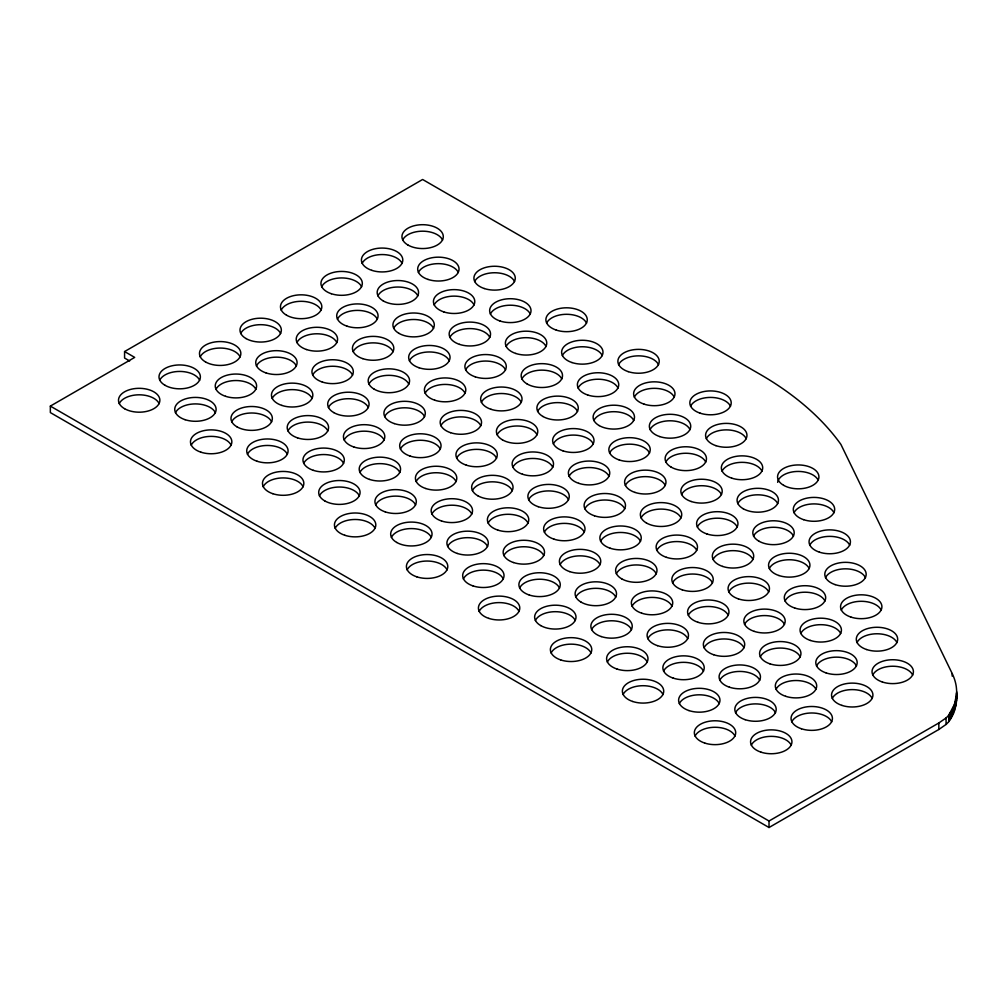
<?xml version="1.0" encoding="UTF-8"?>
<svg xmlns="http://www.w3.org/2000/svg" width="1007" height="1007" viewBox="0 0 1007 1007"><rect width="100%" height="100%" fill="white"/><g stroke="black" fill="none" stroke-linecap="round" stroke-linejoin="round"><path stroke-width="1.5" d="M124.578 351.556L134.699 357.397L50.35 406.098L50.35 412.593L769.021 827.515L938.839 729.471L946.114 724.411A43.326 25.011 0 0 0 948.833 721.516C956.449 711.647 957.644 698.72 956.285 686.724A121.57 70.188 0 0 0 952.181 673.532L840.921 444.452A371.004 214.201 0 0 0 760.021 374.289L422.613 179.485L124.578 351.556L124.578 358.051L129.639 360.972M956.562 700.897L956.65 691.834M50.35 406.098L769.021 821.02L938.839 722.976L946.039 717.991A43.326 25.011 0 0 0 948.833 715.02L954.384 704.548L956.562 694.402M949.588 714.013L950.872 711.949L950.872 718.444M946.039 717.991L946.114 724.411M956.65 698.329L956.625 696.567A121.57 70.188 0 0 0 956.285 693.219M956.285 696.957L956.285 703.44M955.832 699.5L955.832 705.995M955.19 702.03L955.19 708.525M954.384 704.548L954.384 711.043M953.39 707.04L953.39 713.535M952.181 673.532L952.181 676.125M952.219 709.507L952.219 716.002M949.349 714.353L949.349 720.848M948.833 715.02L948.833 721.516M938.839 722.976L938.839 729.471M769.021 821.02L769.021 827.515M402.649 240.031A20.681 11.933 0 0 1 422.613 231.182A20.681 11.933 0 0 1 442.589 240.031M362.155 263.406A20.681 11.933 0 0 1 382.131 254.557A20.681 11.933 0 0 1 402.095 263.406M321.674 286.781A20.681 11.933 0 0 1 341.637 277.932A20.681 11.933 0 0 1 361.614 286.781M281.18 310.156A20.681 11.933 0 0 1 301.156 301.307A20.681 11.933 0 0 1 321.12 310.156M240.686 333.531A20.681 11.933 0 0 1 260.662 324.682A20.681 11.933 0 0 1 280.638 333.531M200.204 356.906A20.681 11.933 0 0 1 220.181 348.057A20.681 11.933 0 0 1 240.144 356.906M159.71 380.281A20.681 11.933 0 0 1 179.687 371.432A20.681 11.933 0 0 1 199.663 380.281M119.229 403.656A20.681 11.933 0 0 1 139.205 394.807A20.681 11.933 0 0 1 159.169 403.656M191.204 445.22A20.681 11.933 0 0 1 211.18 436.371A20.681 11.933 0 0 1 231.144 445.22M175.457 412.757A20.681 11.933 0 0 1 195.434 403.908A20.681 11.933 0 0 1 215.41 412.757M215.951 389.382A20.681 11.933 0 0 1 235.915 380.533A20.681 11.933 0 0 1 255.891 389.382M231.698 421.845A20.681 11.933 0 0 1 251.662 412.996A20.681 11.933 0 0 1 271.638 421.845M272.18 398.47A20.681 11.933 0 0 1 292.156 389.621A20.681 11.933 0 0 1 312.132 398.47M312.673 375.095A20.681 11.933 0 0 1 332.637 366.246A20.681 11.933 0 0 1 352.614 375.095M256.433 365.994A20.681 11.933 0 0 1 276.409 357.158A20.681 11.933 0 0 1 296.385 365.994M296.927 342.619A20.681 11.933 0 0 1 316.903 333.783A20.681 11.933 0 0 1 336.867 342.619M337.408 319.244A20.681 11.933 0 0 1 357.384 310.395A20.681 11.933 0 0 1 377.361 319.244M353.155 351.72A20.681 11.933 0 0 1 373.131 342.871A20.681 11.933 0 0 1 393.108 351.72M393.649 328.345A20.681 11.933 0 0 1 413.613 319.496A20.681 11.933 0 0 1 433.589 328.345M377.902 295.869A20.681 11.933 0 0 1 397.878 287.02A20.681 11.933 0 0 1 417.842 295.869M418.383 272.494A20.681 11.933 0 0 1 438.36 263.645A20.681 11.933 0 0 1 458.336 272.494M474.624 281.582A20.681 11.933 0 0 1 494.601 272.746A20.681 11.933 0 0 1 514.564 281.582M434.13 304.97A20.681 11.933 0 0 1 454.107 296.121A20.681 11.933 0 0 1 474.083 304.97M490.371 314.058A20.681 11.933 0 0 1 510.335 305.209A20.681 11.933 0 0 1 530.311 314.058M449.877 337.433A20.681 11.933 0 0 1 469.854 328.584A20.681 11.933 0 0 1 489.83 337.433M409.396 360.808A20.681 11.933 0 0 1 429.36 351.959A20.681 11.933 0 0 1 449.336 360.808M368.902 384.183A20.681 11.933 0 0 1 388.878 375.334A20.681 11.933 0 0 1 408.855 384.183M328.42 407.558A20.681 11.933 0 0 1 348.384 398.709A20.681 11.933 0 0 1 368.361 407.558M287.926 430.933A20.681 11.933 0 0 1 307.903 422.084A20.681 11.933 0 0 1 327.867 430.933M247.445 454.308A20.681 11.933 0 0 1 267.409 445.459A20.681 11.933 0 0 1 287.385 454.308M263.179 486.771A20.681 11.933 0 0 1 283.156 477.922A20.681 11.933 0 0 1 303.132 486.771M303.673 463.396A20.681 11.933 0 0 1 323.65 454.547A20.681 11.933 0 0 1 343.614 463.396M344.155 440.021A20.681 11.933 0 0 1 364.131 431.172A20.681 11.933 0 0 1 384.108 440.021M384.649 416.646A20.681 11.933 0 0 1 404.625 407.797A20.681 11.933 0 0 1 424.589 416.646M425.143 393.271A20.681 11.933 0 0 1 445.107 384.422A20.681 11.933 0 0 1 465.083 393.271M465.624 369.896A20.681 11.933 0 0 1 485.601 361.047A20.681 11.933 0 0 1 505.564 369.896M506.118 346.521A20.681 11.933 0 0 1 526.082 337.672A20.681 11.933 0 0 1 546.058 346.521M546.6 323.146A20.681 11.933 0 0 1 566.576 314.297A20.681 11.933 0 0 1 586.552 323.146M562.347 355.609A20.681 11.933 0 0 1 582.323 346.76A20.681 11.933 0 0 1 602.287 355.609M578.094 388.073A20.681 11.933 0 0 1 598.07 379.224A20.681 11.933 0 0 1 618.034 388.073M618.575 364.698A20.681 11.933 0 0 1 638.551 355.849A20.681 11.933 0 0 1 658.528 364.698M521.865 378.984A20.681 11.933 0 0 1 541.829 370.135A20.681 11.933 0 0 1 561.805 378.984M537.6 411.448A20.681 11.933 0 0 1 557.576 402.611A20.681 11.933 0 0 1 577.552 411.448M481.371 402.359A20.681 11.933 0 0 1 501.348 393.51A20.681 11.933 0 0 1 521.311 402.359M440.877 425.734A20.681 11.933 0 0 1 460.854 416.885A20.681 11.933 0 0 1 480.83 425.734M497.118 434.823A20.681 11.933 0 0 1 517.095 425.986A20.681 11.933 0 0 1 537.058 434.823M456.624 458.21A20.681 11.933 0 0 1 476.601 449.361A20.681 11.933 0 0 1 496.577 458.21M400.396 449.109A20.681 11.933 0 0 1 420.372 440.26A20.681 11.933 0 0 1 440.336 449.109M359.902 472.484A20.681 11.933 0 0 1 379.878 463.635A20.681 11.933 0 0 1 399.855 472.484M416.143 481.585A20.681 11.933 0 0 1 436.107 472.736A20.681 11.933 0 0 1 456.083 481.585M375.649 504.96A20.681 11.933 0 0 1 395.625 496.111A20.681 11.933 0 0 1 415.601 504.96M319.42 495.859A20.681 11.933 0 0 1 339.397 487.023A20.681 11.933 0 0 1 359.361 495.859M335.167 528.335A20.681 11.933 0 0 1 355.131 519.486A20.681 11.933 0 0 1 375.108 528.335M634.322 397.173A20.681 11.933 0 0 1 654.298 388.324A20.681 11.933 0 0 1 674.275 397.173M690.563 406.262A20.681 11.933 0 0 1 710.527 397.413A20.681 11.933 0 0 1 730.503 406.262M650.069 429.637A20.681 11.933 0 0 1 670.045 420.788A20.681 11.933 0 0 1 690.022 429.637M593.84 420.548A20.681 11.933 0 0 1 613.804 411.699A20.681 11.933 0 0 1 633.781 420.548M553.346 443.923A20.681 11.933 0 0 1 573.323 435.074A20.681 11.933 0 0 1 593.299 443.923M609.587 453.012A20.681 11.933 0 0 1 629.551 444.163A20.681 11.933 0 0 1 649.528 453.012M569.093 476.387A20.681 11.933 0 0 1 589.07 467.538A20.681 11.933 0 0 1 609.046 476.387M512.865 467.298A20.681 11.933 0 0 1 532.829 458.449A20.681 11.933 0 0 1 552.805 467.298M472.371 490.673A20.681 11.933 0 0 1 492.347 481.824A20.681 11.933 0 0 1 512.324 490.673M528.612 499.762A20.681 11.933 0 0 1 548.576 490.913A20.681 11.933 0 0 1 568.552 499.762M488.118 523.137A20.681 11.933 0 0 1 508.094 514.287A20.681 11.933 0 0 1 528.058 523.137M431.89 514.048A20.681 11.933 0 0 1 451.853 505.199A20.681 11.933 0 0 1 471.83 514.048M391.396 537.423A20.681 11.933 0 0 1 411.372 528.574A20.681 11.933 0 0 1 431.336 537.423M447.637 546.511A20.681 11.933 0 0 1 467.6 537.662A20.681 11.933 0 0 1 487.577 546.511M407.143 569.886A20.681 11.933 0 0 1 427.119 561.037A20.681 11.933 0 0 1 447.083 569.886M463.371 578.975A20.681 11.933 0 0 1 483.347 570.126A20.681 11.933 0 0 1 503.324 578.975M479.118 611.45A20.681 11.933 0 0 1 499.094 602.601A20.681 11.933 0 0 1 519.071 611.45M519.612 588.063A20.681 11.933 0 0 1 539.588 579.226A20.681 11.933 0 0 1 559.552 588.063M503.865 555.6A20.681 11.933 0 0 1 523.841 546.751A20.681 11.933 0 0 1 543.805 555.6M544.346 532.225A20.681 11.933 0 0 1 564.323 523.376A20.681 11.933 0 0 1 584.299 532.225M560.093 564.688A20.681 11.933 0 0 1 580.07 555.851A20.681 11.933 0 0 1 600.046 564.688M600.587 541.313A20.681 11.933 0 0 1 620.564 532.464A20.681 11.933 0 0 1 640.528 541.313M584.84 508.85A20.681 11.933 0 0 1 604.817 500.001A20.681 11.933 0 0 1 624.781 508.85M625.334 485.475A20.681 11.933 0 0 1 645.298 476.626A20.681 11.933 0 0 1 665.275 485.475M641.069 517.938A20.681 11.933 0 0 1 661.045 509.089A20.681 11.933 0 0 1 681.022 517.938M681.563 494.563A20.681 11.933 0 0 1 701.539 485.714A20.681 11.933 0 0 1 721.503 494.563M665.816 462.1A20.681 11.933 0 0 1 685.792 453.251A20.681 11.933 0 0 1 705.756 462.1M706.31 438.725A20.681 11.933 0 0 1 726.274 429.876A20.681 11.933 0 0 1 746.25 438.725M722.057 471.188A20.681 11.933 0 0 1 742.021 462.339A20.681 11.933 0 0 1 761.997 471.188M535.359 620.539A20.681 11.933 0 0 1 555.323 611.69A20.681 11.933 0 0 1 575.299 620.539M551.106 653.002A20.681 11.933 0 0 1 571.07 644.153A20.681 11.933 0 0 1 591.046 653.002M591.587 629.627A20.681 11.933 0 0 1 611.564 620.778A20.681 11.933 0 0 1 631.527 629.627M575.84 597.164A20.681 11.933 0 0 1 595.817 588.315A20.681 11.933 0 0 1 615.793 597.164M616.334 573.789A20.681 11.933 0 0 1 636.298 564.94A20.681 11.933 0 0 1 656.274 573.789M632.081 606.252A20.681 11.933 0 0 1 652.045 597.403A20.681 11.933 0 0 1 672.021 606.252M672.563 582.877A20.681 11.933 0 0 1 692.539 574.028A20.681 11.933 0 0 1 712.515 582.877M656.816 550.414A20.681 11.933 0 0 1 676.792 541.565A20.681 11.933 0 0 1 696.768 550.414M697.31 527.039A20.681 11.933 0 0 1 717.286 518.19A20.681 11.933 0 0 1 737.25 527.039M713.057 559.502A20.681 11.933 0 0 1 733.02 550.653A20.681 11.933 0 0 1 752.997 559.502M753.538 536.127A20.681 11.933 0 0 1 773.514 527.278A20.681 11.933 0 0 1 793.491 536.127M737.791 503.651A20.681 11.933 0 0 1 757.768 494.815A20.681 11.933 0 0 1 777.744 503.651M777.656 482.328A20.681 11.933 0 0 1 796.449 471.477A20.681 11.933 0 0 1 818.225 480.276M794.032 512.752A20.681 11.933 0 0 1 813.996 503.903A20.681 11.933 0 0 1 833.972 512.752M809.779 545.215A20.681 11.933 0 0 1 829.743 536.366A20.681 11.933 0 0 1 849.719 545.215M769.285 568.59A20.681 11.933 0 0 1 789.261 559.741A20.681 11.933 0 0 1 809.238 568.59M825.526 577.678A20.681 11.933 0 0 1 845.49 568.829A20.681 11.933 0 0 1 865.466 577.678M785.032 601.053A20.681 11.933 0 0 1 805.008 592.204A20.681 11.933 0 0 1 824.972 601.053M728.804 591.965A20.681 11.933 0 0 1 748.767 583.116A20.681 11.933 0 0 1 768.744 591.965M688.31 615.34A20.681 11.933 0 0 1 708.286 606.491A20.681 11.933 0 0 1 728.25 615.34M744.538 624.428A20.681 11.933 0 0 1 764.514 615.579A20.681 11.933 0 0 1 784.491 624.428M841.26 610.141A20.681 11.933 0 0 1 861.237 601.292A20.681 11.933 0 0 1 881.213 610.141M800.779 633.516A20.681 11.933 0 0 1 820.755 624.68A20.681 11.933 0 0 1 840.719 633.516M857.007 642.617A20.681 11.933 0 0 1 876.984 633.768A20.681 11.933 0 0 1 896.96 642.617M704.057 647.803A20.681 11.933 0 0 1 724.033 638.954A20.681 11.933 0 0 1 743.997 647.803M647.828 638.715A20.681 11.933 0 0 1 667.792 629.866A20.681 11.933 0 0 1 687.768 638.715M607.334 662.09A20.681 11.933 0 0 1 627.311 653.241A20.681 11.933 0 0 1 647.274 662.09M663.563 671.178A20.681 11.933 0 0 1 683.539 662.329A20.681 11.933 0 0 1 703.515 671.178M623.081 694.553A20.681 11.933 0 0 1 643.058 685.704A20.681 11.933 0 0 1 663.021 694.553M679.31 703.654A20.681 11.933 0 0 1 699.286 694.805A20.681 11.933 0 0 1 719.262 703.654M719.804 680.279A20.681 11.933 0 0 1 739.78 671.43A20.681 11.933 0 0 1 759.744 680.279M760.285 656.891A20.681 11.933 0 0 1 780.261 648.055A20.681 11.933 0 0 1 800.238 656.891M816.526 665.992A20.681 11.933 0 0 1 836.49 657.143A20.681 11.933 0 0 1 856.466 665.992M872.754 675.08A20.681 11.933 0 0 1 892.731 666.231A20.681 11.933 0 0 1 912.707 675.08M832.273 698.455A20.681 11.933 0 0 1 852.237 689.606A20.681 11.933 0 0 1 872.213 698.455M776.032 689.367A20.681 11.933 0 0 1 796.008 680.518A20.681 11.933 0 0 1 815.985 689.367M735.551 712.742A20.681 11.933 0 0 1 755.514 703.893A20.681 11.933 0 0 1 775.491 712.742M791.779 721.83A20.681 11.933 0 0 1 811.755 712.981A20.681 11.933 0 0 1 831.719 721.83M751.298 745.205A20.681 11.933 0 0 1 771.261 736.356A20.681 11.933 0 0 1 791.238 745.205M695.057 736.117A20.681 11.933 0 0 1 715.033 727.268A20.681 11.933 0 0 1 735.009 736.117M704.699 743.053A20.681 11.933 0 0 0 735.702 732.706A20.681 11.933 0 0 0 704.699 722.371A20.681 11.933 0 0 0 704.699 743.053M745.18 719.678A20.681 11.933 0 0 0 776.196 709.331A20.681 11.933 0 0 0 745.18 698.996A20.681 11.933 0 0 0 745.18 719.678M785.674 696.303A20.681 11.933 0 0 0 816.69 685.956A20.681 11.933 0 0 0 785.674 675.621A20.681 11.933 0 0 0 785.674 696.303M826.155 672.928A20.681 11.933 0 0 0 857.171 662.581A20.681 11.933 0 0 0 826.155 652.246A20.681 11.933 0 0 0 826.155 672.928M866.649 649.553A20.681 11.933 0 0 0 897.665 639.206A20.681 11.933 0 0 0 866.649 628.872A20.681 11.933 0 0 0 866.649 649.553M760.927 752.141A20.681 11.933 0 0 0 791.943 741.807A20.681 11.933 0 0 0 760.927 731.46A20.681 11.933 0 0 0 760.927 752.141M801.408 728.766A20.681 11.933 0 0 0 832.424 718.432A20.681 11.933 0 0 0 801.408 708.085A20.681 11.933 0 0 0 801.408 728.766M841.902 705.391A20.681 11.933 0 0 0 872.918 695.057A20.681 11.933 0 0 0 841.902 684.71A20.681 11.933 0 0 0 841.902 705.391M882.396 682.016A20.681 11.933 0 0 0 913.412 671.669A20.681 11.933 0 0 0 882.396 661.335A20.681 11.933 0 0 0 882.396 682.016M124.578 408.704A20.681 11.933 0 0 0 159.169 403.341A20.681 11.933 0 0 0 133.843 388.727A20.681 11.933 0 0 0 124.578 408.704M165.072 385.329A20.681 11.933 0 0 0 199.663 379.966A20.681 11.933 0 0 0 174.337 365.352A20.681 11.933 0 0 0 165.072 385.329M246.048 338.566A20.681 11.933 0 0 0 280.638 333.216A20.681 11.933 0 0 0 255.312 318.602A20.681 11.933 0 0 0 246.048 338.566M205.554 361.954A20.681 11.933 0 0 0 240.144 356.591A20.681 11.933 0 0 0 214.818 341.977A20.681 11.933 0 0 0 205.554 361.954M331.303 293.717A20.681 11.933 0 0 0 362.319 283.382A20.681 11.933 0 0 0 331.303 273.035A20.681 11.933 0 0 0 331.303 293.717M286.529 315.191A20.681 11.933 0 0 0 321.12 309.841A20.681 11.933 0 0 0 295.806 295.227A20.681 11.933 0 0 0 286.529 315.191M407.999 245.066A20.681 11.933 0 0 0 442.589 239.716A20.681 11.933 0 0 0 417.263 225.102A20.681 11.933 0 0 0 407.999 245.066M371.784 270.342A20.681 11.933 0 0 0 402.8 260.007A20.681 11.933 0 0 0 371.784 249.66A20.681 11.933 0 0 0 371.784 270.342M225.581 396.305A20.681 11.933 0 0 0 256.596 385.971A20.681 11.933 0 0 0 225.581 375.636A20.681 11.933 0 0 0 225.581 396.305M428.025 279.43A20.681 11.933 0 0 0 459.041 269.096A20.681 11.933 0 0 0 428.025 258.761A20.681 11.933 0 0 0 428.025 279.43M185.099 419.692A20.681 11.933 0 0 0 216.115 409.346A20.681 11.933 0 0 0 185.099 399.011A20.681 11.933 0 0 0 185.099 419.692M266.075 372.93A20.681 11.933 0 0 0 297.09 362.596A20.681 11.933 0 0 0 266.075 352.261A20.681 11.933 0 0 0 266.075 372.93M306.556 349.555A20.681 11.933 0 0 0 337.572 339.221A20.681 11.933 0 0 0 306.556 328.886A20.681 11.933 0 0 0 306.556 349.555M347.05 326.18A20.681 11.933 0 0 0 378.066 315.846A20.681 11.933 0 0 0 347.05 305.511A20.681 11.933 0 0 0 347.05 326.18M383.252 300.917A20.681 11.933 0 0 0 417.842 295.555A20.681 11.933 0 0 0 392.516 280.94A20.681 11.933 0 0 0 383.252 300.917M374.252 389.218A20.681 11.933 0 0 0 408.855 383.868A20.681 11.933 0 0 0 383.529 369.242A20.681 11.933 0 0 0 374.252 389.218M500.001 320.994A20.681 11.933 0 0 0 531.016 310.647A20.681 11.933 0 0 0 500.001 300.313A20.681 11.933 0 0 0 500.001 320.994M257.075 461.244A20.681 11.933 0 0 0 288.09 450.909A20.681 11.933 0 0 0 257.075 440.562A20.681 11.933 0 0 0 257.075 461.244M362.797 358.656A20.681 11.933 0 0 0 393.813 348.309A20.681 11.933 0 0 0 362.797 337.974A20.681 11.933 0 0 0 362.797 358.656M398.999 333.38A20.681 11.933 0 0 0 433.589 328.03A20.681 11.933 0 0 0 408.263 313.404A20.681 11.933 0 0 0 398.999 333.38M281.822 405.406A20.681 11.933 0 0 0 312.837 395.059A20.681 11.933 0 0 0 281.822 384.724A20.681 11.933 0 0 0 281.822 405.406M333.77 412.593A20.681 11.933 0 0 0 368.361 407.243A20.681 11.933 0 0 0 343.035 392.617A20.681 11.933 0 0 0 333.77 412.593M322.303 382.031A20.681 11.933 0 0 0 353.319 371.684A20.681 11.933 0 0 0 322.303 361.349A20.681 11.933 0 0 0 322.303 382.031M419.025 367.744A20.681 11.933 0 0 0 450.041 357.397A20.681 11.933 0 0 0 419.025 347.063A20.681 11.933 0 0 0 419.025 367.744M443.772 311.893A20.681 11.933 0 0 0 474.788 301.559A20.681 11.933 0 0 0 443.772 291.224A20.681 11.933 0 0 0 443.772 311.893M484.254 288.518A20.681 11.933 0 0 0 515.269 278.184A20.681 11.933 0 0 0 484.254 267.849A20.681 11.933 0 0 0 484.254 288.518M297.556 437.869A20.681 11.933 0 0 0 328.572 427.534A20.681 11.933 0 0 0 297.556 417.188A20.681 11.933 0 0 0 297.556 437.869M200.834 452.156A20.681 11.933 0 0 0 231.849 441.809A20.681 11.933 0 0 0 200.834 431.474A20.681 11.933 0 0 0 200.834 452.156M459.519 344.369A20.681 11.933 0 0 0 490.535 334.022A20.681 11.933 0 0 0 459.519 323.688A20.681 11.933 0 0 0 459.519 344.369M237.048 426.88A20.681 11.933 0 0 0 271.638 421.53A20.681 11.933 0 0 0 246.312 406.904A20.681 11.933 0 0 0 237.048 426.88M324.77 500.907A20.681 11.933 0 0 0 359.361 495.557A20.681 11.933 0 0 0 334.034 480.931A20.681 11.933 0 0 0 324.77 500.907M353.797 446.957A20.681 11.933 0 0 0 384.812 436.623A20.681 11.933 0 0 0 353.797 426.276A20.681 11.933 0 0 0 353.797 446.957M450.519 432.67A20.681 11.933 0 0 0 481.535 422.336A20.681 11.933 0 0 0 450.519 412.001A20.681 11.933 0 0 0 450.519 432.67M410.025 456.045A20.681 11.933 0 0 0 441.041 445.711A20.681 11.933 0 0 0 410.025 435.376A20.681 11.933 0 0 0 410.025 456.045M571.976 362.545A20.681 11.933 0 0 0 602.992 352.211A20.681 11.933 0 0 0 571.976 341.864A20.681 11.933 0 0 0 571.976 362.545M515.748 353.457A20.681 11.933 0 0 0 546.763 343.123A20.681 11.933 0 0 0 515.748 332.776A20.681 11.933 0 0 0 515.748 353.457M556.242 330.082A20.681 11.933 0 0 0 587.257 319.748A20.681 11.933 0 0 0 556.242 309.401A20.681 11.933 0 0 0 556.242 330.082M369.544 479.42A20.681 11.933 0 0 0 400.559 469.086A20.681 11.933 0 0 0 369.544 458.751A20.681 11.933 0 0 0 369.544 479.42M475.254 376.832A20.681 11.933 0 0 0 506.269 366.498A20.681 11.933 0 0 0 475.254 356.151A20.681 11.933 0 0 0 475.254 376.832M434.772 400.207A20.681 11.933 0 0 0 465.788 389.873A20.681 11.933 0 0 0 434.772 379.526A20.681 11.933 0 0 0 434.772 400.207M491.001 409.295A20.681 11.933 0 0 0 522.016 398.961A20.681 11.933 0 0 0 491.001 388.626A20.681 11.933 0 0 0 491.001 409.295M527.215 384.019A20.681 11.933 0 0 0 561.805 378.67A20.681 11.933 0 0 0 536.479 364.056A20.681 11.933 0 0 0 527.215 384.019M272.821 493.707A20.681 11.933 0 0 0 303.837 483.373A20.681 11.933 0 0 0 272.821 473.038A20.681 11.933 0 0 0 272.821 493.707M313.303 470.332A20.681 11.933 0 0 0 344.318 459.998A20.681 11.933 0 0 0 313.303 449.663A20.681 11.933 0 0 0 313.303 470.332M394.278 423.582A20.681 11.933 0 0 0 425.294 413.248A20.681 11.933 0 0 0 394.278 402.901A20.681 11.933 0 0 0 394.278 423.582M542.962 416.495A20.681 11.933 0 0 0 577.552 411.133A20.681 11.933 0 0 0 552.226 396.519A20.681 11.933 0 0 0 542.962 416.495M502.468 439.87A20.681 11.933 0 0 0 537.058 434.52A20.681 11.933 0 0 0 511.732 419.894A20.681 11.933 0 0 0 502.468 439.87M628.217 371.633A20.681 11.933 0 0 0 659.233 361.299A20.681 11.933 0 0 0 628.217 350.965A20.681 11.933 0 0 0 628.217 371.633M562.989 450.859A20.681 11.933 0 0 0 594.004 440.512A20.681 11.933 0 0 0 562.989 430.178A20.681 11.933 0 0 0 562.989 450.859M599.19 425.583A20.681 11.933 0 0 0 633.781 420.234A20.681 11.933 0 0 0 608.455 405.607A20.681 11.933 0 0 0 599.19 425.583M344.797 535.271A20.681 11.933 0 0 0 375.812 524.924A20.681 11.933 0 0 0 344.797 514.59A20.681 11.933 0 0 0 344.797 535.271M385.291 511.896A20.681 11.933 0 0 0 416.306 501.549A20.681 11.933 0 0 0 385.291 491.215A20.681 11.933 0 0 0 385.291 511.896M466.266 465.133A20.681 11.933 0 0 0 497.282 454.799A20.681 11.933 0 0 0 466.266 444.465A20.681 11.933 0 0 0 466.266 465.133M587.723 395.008A20.681 11.933 0 0 0 618.739 384.674A20.681 11.933 0 0 0 587.723 374.34A20.681 11.933 0 0 0 587.723 395.008M441.519 520.984A20.681 11.933 0 0 0 472.535 510.637A20.681 11.933 0 0 0 441.519 500.303A20.681 11.933 0 0 0 441.519 520.984M643.964 404.097A20.681 11.933 0 0 0 674.98 393.762A20.681 11.933 0 0 0 643.964 383.428A20.681 11.933 0 0 0 643.964 404.097M396.745 542.458A20.681 11.933 0 0 0 431.336 537.109A20.681 11.933 0 0 0 406.022 522.482A20.681 11.933 0 0 0 396.745 542.458M477.721 495.708A20.681 11.933 0 0 0 512.324 490.359A20.681 11.933 0 0 0 486.998 475.732A20.681 11.933 0 0 0 477.721 495.708M522.495 474.234A20.681 11.933 0 0 0 553.51 463.887A20.681 11.933 0 0 0 522.495 453.553A20.681 11.933 0 0 0 522.495 474.234M425.772 488.521A20.681 11.933 0 0 0 456.788 478.174A20.681 11.933 0 0 0 425.772 467.84A20.681 11.933 0 0 0 425.772 488.521M700.192 413.197A20.681 11.933 0 0 0 731.208 402.85A20.681 11.933 0 0 0 700.192 392.516A20.681 11.933 0 0 0 700.192 413.197M659.711 436.572A20.681 11.933 0 0 0 690.726 426.225A20.681 11.933 0 0 0 659.711 415.891A20.681 11.933 0 0 0 659.711 436.572M619.217 459.947A20.681 11.933 0 0 0 650.232 449.6A20.681 11.933 0 0 0 619.217 439.266A20.681 11.933 0 0 0 619.217 459.947M578.735 483.322A20.681 11.933 0 0 0 609.739 472.988A20.681 11.933 0 0 0 578.735 462.641A20.681 11.933 0 0 0 578.735 483.322M634.964 492.41A20.681 11.933 0 0 0 665.979 482.076A20.681 11.933 0 0 0 634.964 471.729A20.681 11.933 0 0 0 634.964 492.41M671.166 467.135A20.681 11.933 0 0 0 705.756 461.785A20.681 11.933 0 0 0 680.442 447.171A20.681 11.933 0 0 0 671.166 467.135M416.772 576.822A20.681 11.933 0 0 0 447.788 566.488A20.681 11.933 0 0 0 416.772 556.141A20.681 11.933 0 0 0 416.772 576.822M457.266 553.447A20.681 11.933 0 0 0 488.282 543.113A20.681 11.933 0 0 0 457.266 532.766A20.681 11.933 0 0 0 457.266 553.447M538.242 506.697A20.681 11.933 0 0 0 569.257 496.363A20.681 11.933 0 0 0 538.242 486.016A20.681 11.933 0 0 0 538.242 506.697M513.494 562.535A20.681 11.933 0 0 0 544.51 552.201A20.681 11.933 0 0 0 513.494 541.867A20.681 11.933 0 0 0 513.494 562.535M715.939 445.66A20.681 11.933 0 0 0 746.955 435.326A20.681 11.933 0 0 0 715.939 424.979A20.681 11.933 0 0 0 715.939 445.66M473.013 585.91A20.681 11.933 0 0 0 504.029 575.576A20.681 11.933 0 0 0 473.013 565.242A20.681 11.933 0 0 0 473.013 585.91M553.988 539.16A20.681 11.933 0 0 0 585.004 528.826A20.681 11.933 0 0 0 553.988 518.479A20.681 11.933 0 0 0 553.988 539.16M594.47 515.785A20.681 11.933 0 0 0 625.485 505.451A20.681 11.933 0 0 0 594.47 495.104A20.681 11.933 0 0 0 594.47 515.785M497.748 530.072A20.681 11.933 0 0 0 528.763 519.738A20.681 11.933 0 0 0 497.748 509.391A20.681 11.933 0 0 0 497.748 530.072M731.686 478.124A20.681 11.933 0 0 0 762.702 467.789A20.681 11.933 0 0 0 731.686 457.455A20.681 11.933 0 0 0 731.686 478.124M621.684 578.824A20.681 11.933 0 0 0 656.274 573.474A20.681 11.933 0 0 0 630.948 558.847A20.681 11.933 0 0 0 621.684 578.824M666.458 557.337A20.681 11.933 0 0 0 697.473 547.002A20.681 11.933 0 0 0 666.458 536.668A20.681 11.933 0 0 0 666.458 557.337M706.939 533.962A20.681 11.933 0 0 0 737.955 523.627A20.681 11.933 0 0 0 706.939 513.293A20.681 11.933 0 0 0 706.939 533.962M610.217 548.249A20.681 11.933 0 0 0 641.232 537.914A20.681 11.933 0 0 0 610.217 527.58A20.681 11.933 0 0 0 610.217 548.249M569.735 571.624A20.681 11.933 0 0 0 600.751 561.289A20.681 11.933 0 0 0 569.735 550.955A20.681 11.933 0 0 0 569.735 571.624M691.192 501.499A20.681 11.933 0 0 0 722.208 491.164A20.681 11.933 0 0 0 691.192 480.83A20.681 11.933 0 0 0 691.192 501.499M646.431 522.985A20.681 11.933 0 0 0 681.022 517.623A20.681 11.933 0 0 0 655.695 503.009A20.681 11.933 0 0 0 646.431 522.985M743.153 508.699A20.681 11.933 0 0 0 777.744 503.349A20.681 11.933 0 0 0 752.418 488.722A20.681 11.933 0 0 0 743.153 508.699M488.76 618.374A20.681 11.933 0 0 0 519.776 608.039A20.681 11.933 0 0 0 488.76 597.705A20.681 11.933 0 0 0 488.76 618.374M581.19 602.199A20.681 11.933 0 0 0 615.793 596.849A20.681 11.933 0 0 0 590.467 582.222A20.681 11.933 0 0 0 581.19 602.199M783.635 485.324A20.681 11.933 0 0 0 818.225 479.961A20.681 11.933 0 0 0 792.899 465.347A20.681 11.933 0 0 0 783.635 485.324M540.709 625.574A20.681 11.933 0 0 0 575.299 620.224A20.681 11.933 0 0 0 549.973 605.597A20.681 11.933 0 0 0 540.709 625.574M529.241 594.999A20.681 11.933 0 0 0 560.257 584.664A20.681 11.933 0 0 0 529.241 574.33A20.681 11.933 0 0 0 529.241 594.999M819.408 552.151A20.681 11.933 0 0 0 850.424 541.804A20.681 11.933 0 0 0 819.408 531.469A20.681 11.933 0 0 0 819.408 552.151M778.927 575.526A20.681 11.933 0 0 0 809.93 565.191A20.681 11.933 0 0 0 778.927 554.844A20.681 11.933 0 0 0 778.927 575.526M738.433 598.901A20.681 11.933 0 0 0 769.449 588.566A20.681 11.933 0 0 0 738.433 578.219A20.681 11.933 0 0 0 738.433 598.901M697.939 622.276A20.681 11.933 0 0 0 728.955 611.941A20.681 11.933 0 0 0 697.939 601.594A20.681 11.933 0 0 0 697.939 622.276M657.458 645.651A20.681 11.933 0 0 0 688.473 635.316A20.681 11.933 0 0 0 657.458 624.969A20.681 11.933 0 0 0 657.458 645.651M616.964 669.026A20.681 11.933 0 0 0 647.979 658.691A20.681 11.933 0 0 0 616.964 648.344A20.681 11.933 0 0 0 616.964 669.026M803.662 519.688A20.681 11.933 0 0 0 834.677 509.341A20.681 11.933 0 0 0 803.662 499.006A20.681 11.933 0 0 0 803.662 519.688M758.888 541.162A20.681 11.933 0 0 0 793.491 535.812A20.681 11.933 0 0 0 768.165 521.185A20.681 11.933 0 0 0 758.888 541.162M722.686 566.438A20.681 11.933 0 0 0 753.702 556.091A20.681 11.933 0 0 0 722.686 545.756A20.681 11.933 0 0 0 722.686 566.438M682.205 589.812A20.681 11.933 0 0 0 713.22 579.466A20.681 11.933 0 0 0 682.205 569.131A20.681 11.933 0 0 0 682.205 589.812M641.711 613.187A20.681 11.933 0 0 0 672.726 602.841A20.681 11.933 0 0 0 641.711 592.506A20.681 11.933 0 0 0 641.711 613.187M601.217 636.562A20.681 11.933 0 0 0 632.232 626.228A20.681 11.933 0 0 0 601.217 615.881A20.681 11.933 0 0 0 601.217 636.562M560.735 659.937A20.681 11.933 0 0 0 591.751 649.603A20.681 11.933 0 0 0 560.735 639.256A20.681 11.933 0 0 0 560.735 659.937M850.902 617.077A20.681 11.933 0 0 0 881.918 606.743A20.681 11.933 0 0 0 850.902 596.408A20.681 11.933 0 0 0 850.902 617.077M810.408 640.452A20.681 11.933 0 0 0 841.424 630.118A20.681 11.933 0 0 0 810.408 619.783A20.681 11.933 0 0 0 810.408 640.452M769.927 663.827A20.681 11.933 0 0 0 800.943 653.493A20.681 11.933 0 0 0 769.927 643.158A20.681 11.933 0 0 0 769.927 663.827M729.433 687.202A20.681 11.933 0 0 0 760.449 676.868A20.681 11.933 0 0 0 729.433 666.533A20.681 11.933 0 0 0 729.433 687.202M688.952 710.577A20.681 11.933 0 0 0 719.967 700.243A20.681 11.933 0 0 0 688.952 689.908A20.681 11.933 0 0 0 688.952 710.577M835.155 584.614A20.681 11.933 0 0 0 866.171 574.28A20.681 11.933 0 0 0 835.155 563.933A20.681 11.933 0 0 0 835.155 584.614M794.661 607.989A20.681 11.933 0 0 0 825.677 597.654A20.681 11.933 0 0 0 794.661 587.308A20.681 11.933 0 0 0 794.661 607.989M754.18 631.364A20.681 11.933 0 0 0 785.196 621.029A20.681 11.933 0 0 0 754.18 610.695A20.681 11.933 0 0 0 754.18 631.364M713.686 654.739A20.681 11.933 0 0 0 744.702 644.404A20.681 11.933 0 0 0 713.686 634.07A20.681 11.933 0 0 0 713.686 654.739M673.205 678.114A20.681 11.933 0 0 0 704.22 667.779A20.681 11.933 0 0 0 673.205 657.445A20.681 11.933 0 0 0 673.205 678.114M632.711 701.489A20.681 11.933 0 0 0 663.726 691.154A20.681 11.933 0 0 0 632.711 680.82A20.681 11.933 0 0 0 632.711 701.489"/></g></svg>
